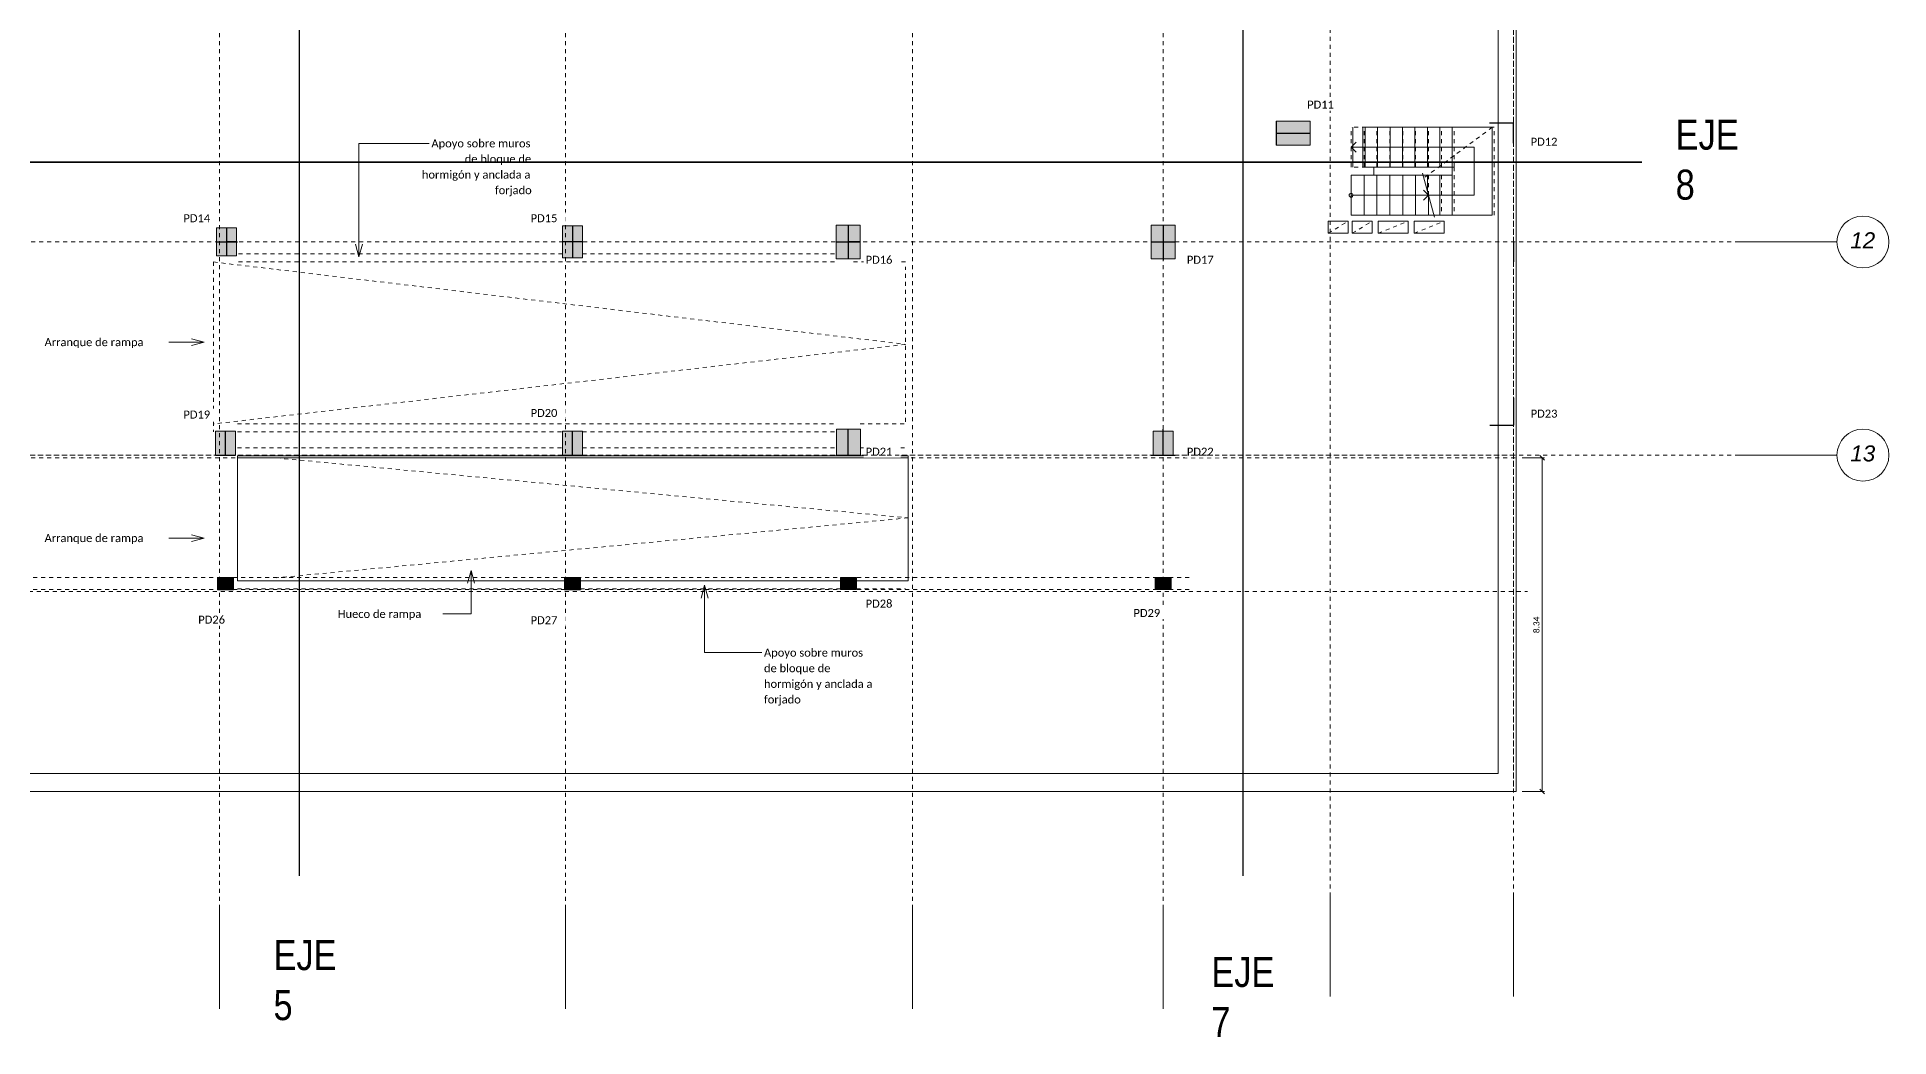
# Model space of a CAD drawing. Header units: millimetres. Extents: x -65 to 53, y -59 to 44.
# Drawn here: x 6.28 to 52.58, y -58.98 to -33.98 of the extents above; entities that cross this region are included whole.
import ezdxf

# ---------------------------------------------------------------- set-up
doc = ezdxf.new("R2010")
doc.units = ezdxf.units.MM
doc.linetypes.add('Trazo general', pattern=[0.001875, 0.00125, -0.000625])
for name, color, linetype, lineweight, true_color in [('0-AR-TXT-1', 5, 'Continuous', 5, 0x0000ff), ('00-AUX-5', 7, 'Continuous', 25, 0xff8000), ('00-AUX-6', 5, 'Trazo general', 5, 0x0000ff), ('00-AUX-7', 7, 'Trazo general', 5, 0xa80000), ('1-AR-PILARES-1', 7, 'Continuous', 5, 0xc0c0c0), ('CS-COTAS-1', 7, 'Continuous', 5, 0x544282), ('REJILLA-1', 7, 'Continuous', 5, 0x008080), ('REJILLA-2', 7, 'Trazo general', 5, 0x008080)]:
    doc.layers.add(name, color=color, linetype=linetype, lineweight=lineweight, true_color=true_color)
for name, color, linetype, lineweight in [('0-AUX', 7, 'Continuous', 5), ('00-AUX-1', 7, 'Trazo general', 5), ('00-AUX-4', 7, 'Continuous', 5), ('1-AR-ESCALERA', 7, 'Continuous', 5), ('1-AR-ESCALERA-1', 7, 'Trazo general', 5), ('1-AR-PILARES', 7, 'Continuous', 5), ('1-AR-VISTA', 7, 'Continuous', 5), ('CS-COTAS-100', 7, 'Continuous', 5)]:
    doc.layers.add(name, color=color, linetype=linetype, lineweight=lineweight)
doc.layers.add('EJES DE REPLANTEO', color=30, linetype='Continuous')
doc.styles.add('Arial_I', font='ariali.ttf', dxfattribs={"height": 0.4})
doc.styles.add('Calibri', font='calibri.ttf', dxfattribs={"height": 0.2})
doc.styles.add('Calibri_1', font='calibri.ttf', dxfattribs={"height": 0.15})
doc.styles.add('FS_Technic', font='technic_.ttf', dxfattribs={"height": 2.5})
doc.dimstyles.new('AIC_replanteo', dxfattribs={"dimscale": 0.3048, "dimtxt": 0.176602, "dimasz": 0.393701, "dimexe": 0.19685, "dimexo": 0.492126, "dimgap": 0.032808, "dimtad": 1, "dimrnd": 0.01, "dimzin": 0, "dimdsep": 46, "dimtxsty": 'Calibri_1', "dimblk1": 'OBLIQUE', "dimblk2": 'OBLIQUE', "dimsah": 1, "dimcen": 0.09, "dimazin": 0, "dimtfac": 1, "dimtdec": 4, "dimtix": 1, "dimtmove": 0, "dimatfit": 3, "dimfxl": 1, "dimtvp": 1, "dimtolj": 1, "dimtzin": 0, "dimarcsym": 2})

# ---------------------------------------------------------------- blocks, each defined once
blk = doc.blocks.new('Rejilla - Extremo de rejilla-3554-Sótano 1- forjado 01 - STR')
at = {"layer": '0-AUX'}
blk.add_circle((0, 0), 0.0065, dxfattribs=at)
blk = doc.blocks.new('DIMBLOCK17-Sótano 1- forjado 01 - STR')
at = {"layer": 'CS-COTAS-100', "color": 187, "lineweight": 15, "true_color": 0x544282, "transparency": 16777216}
for p, q in [((43.907, -44.502), (43.847, -44.442)), ((43.907, -44.502), (43.967, -44.562)), ((43.907, -52.842), (43.847, -52.782)), ((43.907, -52.842), (43.967, -52.902))]:
    blk.add_line(p, q, dxfattribs=at)
at = {"layer": 'CS-COTAS-100', "color": 187, "true_color": 0x544282, "transparency": 16777216}
for p, q in [((43.907, -44.502), (43.41, -44.502)), ((43.907, -52.842), (43.907, -44.502)), ((43.907, -44.502), (43.967, -44.502)), ((43.907, -52.842), (43.41, -52.842)), ((43.907, -52.842), (43.967, -52.842))]:
    blk.add_line(p, q, dxfattribs=at)
at = {"layer": 'CS-COTAS-100', "color": 0, "transparency": 16777216, "insert": (43.689, -48.885), "char_height": 0.15, "width": 0.5107, "attachment_point": 1, "rotation": 90, "line_spacing_factor": 1.158048, "style": 'Calibri_1'}
blk.add_mtext('8.34', dxfattribs=at)
blk = doc.blocks.new('_Oblique')
at = {"color": 0, "linetype": 'ByBlock', "lineweight": -2}
blk.add_line((-0.5, -0.5), (0.5, 0.5), dxfattribs=at)
blk = doc.blocks.new('zw$7473')
at = {"layer": 'EJES DE REPLANTEO'}
for p, q in [((-6.648, -79.782), (-6.648, 15.611)), ((16.942, -79.782), (16.942, -26.497)), ((26.908, -61.93), (-62.197, -61.93)), ((-31.24, -61.93), (26.908, -61.93))]:
    blk.add_line(p, q, dxfattribs=at)
at = {"layer": 'EJES DE REPLANTEO', "char_height": 0.75, "attachment_point": 1, "style": 'FS_Technic'}
for s, insert, width in [('EJE 8', (27.756, -60.871), 0.46178), ('EJE 5', (-7.297, -81.389), 0.32984), ('EJE 7', (16.149, -81.811), 0.58017)]:
    blk.add_mtext(s, dxfattribs=dict(at, insert=insert, width=width))

msp = doc.modelspace()

# ---------------------------------------------------------------- hatches: boundary and pattern name
at = {"layer": '1-AR-PILARES-1'}
for points in [[(38.11008, -36.68201), (38.11008, -36.08201), (37.26008, -36.08201), (37.26008, -36.68201), (37.4578, -36.68201)], [(10.76508, -39.45201), (11.26508, -39.45201), (11.26508, -38.75201), (10.76508, -38.75201)], [(19.42008, -39.50201), (19.92008, -39.50201), (19.92008, -38.70201), (19.42008, -38.70201)], [(26.26008, -39.52701), (26.86008, -39.52701), (26.86008, -38.67701), (26.26008, -38.67701)], [(34.13008, -39.52701), (34.73008, -39.52701), (34.73008, -38.67701), (34.13008, -38.67701)], [(10.74008, -44.43201), (11.24008, -44.43201), (11.24008, -43.83201), (10.74008, -43.83201)], [(19.42008, -44.43201), (19.92008, -44.43201), (19.92008, -43.83201), (19.42008, -43.83201)], [(26.26508, -44.43201), (26.86508, -44.43201), (26.86508, -43.78201), (26.26508, -43.78201)], [(34.18008, -44.43201), (34.68008, -44.43201), (34.68008, -43.83201), (34.18008, -43.83201)], [(10.79008, -47.79245), (11.19008, -47.79245), (11.19008, -47.49245), (10.79008, -47.49245)], [(19.47008, -47.79245), (19.87008, -47.79245), (19.87008, -47.49245), (19.47008, -47.49245)], [(26.36508, -47.79245), (26.76508, -47.79245), (26.76508, -47.49245), (26.36508, -47.49245)], [(34.23008, -47.79245), (34.63008, -47.79245), (34.63008, -47.49245), (34.23008, -47.49245)]]:
    msp.add_hatch(color=256, dxfattribs=at).paths.add_polyline_path(points)

# ---------------------------------------------------------------- linework, layer by layer
at = {"layer": '0-AR-TXT-1'}
for p, q in [((14.32746, -36.63534), (15.81105, -36.63534)), ((14.32746, -39.47105), (14.32746, -36.63534)), ((15.81105, -36.63534), (16.14178, -36.63534)), ((14.32746, -39.47105), (14.24239, -39.15355)), ((14.32746, -39.47105), (14.41254, -39.15355)), ((9.31585, -41.60694), (8.98829, -41.60694)), ((10.45949, -41.60694), (9.31585, -41.60694)), ((10.45949, -41.60694), (10.14199, -41.52187)), ((10.45949, -41.60694), (10.14199, -41.69202)), ((9.31585, -46.50694), (8.98829, -46.50694)), ((10.45949, -46.50694), (9.31585, -46.50694)), ((10.45949, -46.50694), (10.14199, -46.42187)), ((10.45949, -46.50694), (10.14199, -46.59202)), ((17.12952, -47.32045), (17.04444, -47.63795)), ((17.12952, -47.32045), (17.21459, -47.63795)), ((17.12952, -47.32045), (17.12952, -48.40355)), ((22.96944, -47.68814), (22.88437, -48.00564)), ((22.96944, -47.68814), (23.05452, -48.00564)), ((22.96944, -47.68814), (22.96944, -49.37138)), ((16.6452, -48.40355), (15.92076, -48.40355)), ((17.12952, -48.40355), (16.6452, -48.40355)), ((22.96944, -49.37138), (24.45303, -49.37138))]:
    msp.add_line(p, q, dxfattribs=at)
at = {"layer": '0-AUX'}
for p, q in [((39.1319, -36.73201), (39.2569, -36.60701)), ((41.70968, -36.73201), (39.1319, -36.73201)), ((39.1319, -36.73201), (39.2569, -36.85701)), ((42.20968, -36.73201), (41.70968, -36.73201)), ((42.20968, -37.93201), (42.20968, -36.73201)), ((39.1319, -37.93201), (39.45412, -37.93201)), ((39.45412, -37.93201), (39.77635, -37.93201)), ((39.77635, -37.93201), (40.09857, -37.93201)), ((40.09857, -37.93201), (40.42079, -37.93201)), ((40.42079, -37.93201), (40.74301, -37.93201)), ((40.74301, -37.93201), (41.06524, -37.93201)), ((41.06524, -37.93201), (40.94024, -37.80701)), ((41.06524, -37.93201), (40.94024, -38.05701)), ((41.06524, -37.93201), (41.70968, -37.93201)), ((41.70968, -37.93201), (42.20968, -37.93201))]:
    msp.add_line(p, q, dxfattribs=at)
msp.add_circle((39.1319, -37.93201), 0.05, dxfattribs=at)
at = {"layer": '00-AUX-1'}
for p, q in [((42.66008, -36.23201), (40.95024, -37.50284)), ((38.56008, -38.88201), (38.56008, -38.58201)), ((38.56008, -38.58201), (39.06008, -38.58201)), ((38.56008, -38.88201), (39.06008, -38.58201)), ((39.06008, -38.88201), (38.56008, -38.88201)), ((39.06008, -38.58201), (39.06008, -38.88201)), ((39.16008, -38.88201), (39.16008, -38.58201)), ((39.16008, -38.88201), (39.66008, -38.58201)), ((39.66008, -38.88201), (39.16008, -38.88201)), ((39.36008, -38.58201), (39.66008, -38.58201)), ((39.66008, -38.58201), (39.66008, -38.88201)), ((39.81008, -38.88201), (39.81008, -38.58201)), ((39.81008, -38.58201), (40.56008, -38.58201)), ((39.81008, -38.88201), (40.56008, -38.58201)), ((40.56008, -38.88201), (39.81008, -38.88201)), ((40.56008, -38.58201), (40.56008, -38.88201)), ((40.71008, -38.88201), (40.71008, -38.58201)), ((40.71008, -38.58201), (41.46008, -38.58201)), ((40.71008, -38.88201), (41.46008, -38.58201)), ((41.46008, -38.88201), (40.71008, -38.88201)), ((41.46008, -38.58201), (41.46008, -38.88201)), ((10.69008, -39.60201), (27.99008, -41.66201)), ((10.69008, -39.60201), (10.69008, -43.85201)), ((11.31508, -39.40201), (19.42008, -39.40201)), ((11.31508, -39.60201), (26.23508, -39.60201)), ((19.92008, -39.40201), (26.23508, -39.40201)), ((27.99008, -39.60201), (26.69008, -39.60201)), ((27.99008, -43.60201), (27.99008, -39.72201)), ((27.99008, -41.66201), (10.69008, -43.65201)), ((11.29008, -43.65201), (26.26008, -43.65201)), ((11.29008, -43.85201), (19.42008, -43.85201)), ((19.92008, -43.85201), (26.26008, -43.85201)), ((26.86008, -43.65201), (27.99008, -43.65201)), ((11.29008, -44.25201), (19.42008, -44.25201)), ((19.92008, -44.25201), (26.26508, -44.25201)), ((26.86508, -44.25201), (27.99008, -44.25201)), ((11.29008, -44.45201), (27.99008, -44.45201)), ((12.26008, -44.50201), (28.05508, -46.00201)), ((28.05508, -46.00201), (12.26008, -47.50201)), ((11.29008, -47.57701), (19.47008, -47.57701)), ((19.87008, -47.57701), (26.36508, -47.57701)), ((26.76508, -47.57701), (27.99008, -47.57701)), ((11.29008, -47.77701), (19.47008, -47.77701)), ((19.87008, -47.77701), (26.36508, -47.77701)), ((26.76508, -47.77701), (27.99008, -47.77701))]:
    msp.add_line(p, q, dxfattribs=at)
at = {"layer": '00-AUX-4'}
for p, q in [((43.26008, 35.97799), (43.26008, -52.84245)), ((42.81008, 35.52799), (42.81008, -52.39245)), ((-30.84001, -52.39245), (42.81008, -52.39245)), ((-31.16105, -52.84245), (43.26008, -52.84245))]:
    msp.add_line(p, q, dxfattribs=at)
at = {"layer": '00-AUX-5'}
for p, q in [((37.26008, -36.08201), (37.26008, -36.68201)), ((37.26008, -36.38201), (38.11008, -36.38201)), ((43.19008, -36.13201), (42.59008, -36.13201)), ((43.19008, -36.63201), (43.19008, -36.13201)), ((11.01508, -38.75201), (11.01508, -39.45201)), ((19.67008, -38.70201), (19.67008, -39.50201)), ((26.56008, -38.67701), (26.56008, -39.52701)), ((34.43008, -38.67701), (34.43008, -39.55701)), ((10.76508, -39.10201), (11.29008, -39.10201)), ((11.26508, -39.10201), (11.01508, -39.10201)), ((19.92008, -39.10201), (19.42008, -39.10201)), ((26.26008, -39.10201), (26.86008, -39.10201)), ((26.86008, -39.10201), (26.56008, -39.10201)), ((34.13008, -39.10201), (34.73008, -39.10201)), ((43.19008, -39.10201), (43.19008, -39.60201)), ((43.19008, -43.00201), (43.19008, -43.68201)), ((10.99008, -44.43201), (10.99008, -43.83201)), ((19.67008, -44.43201), (19.67008, -43.83201)), ((26.56008, -44.43201), (26.56008, -43.78201)), ((34.43008, -44.43201), (34.43008, -43.78201)), ((42.60008, -43.68201), (43.19008, -43.68201)), ((10.74008, -44.43201), (11.24008, -44.43201)), ((19.42008, -44.43201), (19.92008, -44.43201)), ((26.25758, -44.43201), (26.86258, -44.43201)), ((34.13008, -44.43201), (34.73008, -44.43201)), ((10.99008, -47.79245), (10.99008, -47.49245)), ((19.67008, -47.79245), (19.67008, -47.49245)), ((26.36258, -47.49245), (26.76258, -47.49245)), ((26.56258, -47.49245), (26.56258, -47.79245)), ((34.23008, -47.49245), (34.63008, -47.49245)), ((34.43008, -47.49245), (34.43008, -47.79245)), ((10.79008, -47.79245), (11.19008, -47.79245)), ((19.47008, -47.79245), (19.87008, -47.79245))]:
    msp.add_line(p, q, dxfattribs=at)
at = {"layer": '00-AUX-6'}
for p, q in [((43.19008, 35.97799), (43.19008, -52.84245)), ((43.26008, 35.97799), (43.26008, -52.84245)), ((-33.90174, -44.43201), (43.26008, -44.43201)), ((-33.86711, -44.50201), (43.26008, -44.50201)), ((-32.12583, -47.84245), (43.54008, -47.84245)), ((43.26008, -52.84245), (-31.16105, -52.84245))]:
    msp.add_line(p, q, dxfattribs=at)
at = {"layer": '00-AUX-7'}
for p, q in [((-5.61492, -47.49245), (35.18508, -47.49245)), ((-5.61492, -47.79245), (35.18508, -47.79245))]:
    msp.add_line(p, q, dxfattribs=at)
at = {"layer": '1-AR-ESCALERA'}
for p, q in [((39.17119, -37.23201), (39.17119, -36.23201)), ((39.4823, -37.23201), (39.4823, -36.23201)), ((39.79341, -37.23201), (39.79341, -36.23201)), ((40.10452, -37.23201), (40.10452, -36.23201)), ((40.41564, -37.23201), (40.41564, -36.23201)), ((40.72675, -37.23201), (40.72675, -36.23201)), ((41.03786, -37.23201), (41.03786, -36.23201)), ((41.34897, -37.23201), (41.34897, -36.23201)), ((41.66008, -37.23201), (41.66008, -36.23201)), ((41.66008, -37.23201), (41.66008, -36.23201)), ((39.1319, -37.43201), (39.1319, -38.43201)), ((39.1319, -37.43201), (40.93126, -37.43201)), ((39.1319, -37.43201), (39.1319, -38.43201)), ((39.45412, -37.43201), (39.45412, -38.43201)), ((41.66008, -37.23201), (39.70008, -37.23201)), ((39.77635, -37.43201), (39.77635, -38.43201)), ((40.09857, -37.43201), (40.09857, -38.43201)), ((40.42079, -37.43201), (40.42079, -38.43201)), ((40.74301, -37.43201), (40.74301, -38.43201)), ((41.21215, -38.48031), (40.91832, -37.38372)), ((40.93126, -37.43201), (41.66008, -37.43201)), ((41.03786, -37.43201), (41.03786, -37.82984)), ((41.34897, -37.43201), (41.34897, -38.43201)), ((41.66008, -37.23201), (41.66008, -37.43201)), ((41.66008, -37.43201), (41.66008, -38.43201)), ((41.66008, -37.43201), (41.66008, -38.43201)), ((41.06524, -37.93201), (41.06524, -38.43201)), ((39.1319, -38.43201), (41.19921, -38.43201)), ((11.29008, -44.50201), (28.05508, -44.50201)), ((28.05508, -47.57701), (28.05508, -44.50201)), ((27.86234, -47.57701), (28.05508, -47.57701))]:
    msp.add_line(p, q, dxfattribs=at)
at = {"layer": '1-AR-ESCALERA-1'}
for p, q in [((39.1319, -37.23201), (39.1319, -36.23201)), ((41.70968, -36.23201), (39.1319, -36.23201)), ((39.45412, -37.23201), (39.45412, -36.23201)), ((39.77635, -37.23201), (39.77635, -36.23201)), ((40.09857, -37.23201), (40.09857, -36.23201)), ((40.42079, -37.23201), (40.42079, -36.23201)), ((40.74301, -37.23201), (40.74301, -36.23201)), ((41.06524, -37.23201), (41.06524, -36.23201)), ((41.38746, -37.23201), (41.38746, -36.23201)), ((42.70968, -36.23201), (41.70968, -36.23201)), ((41.70968, -37.23201), (41.70968, -36.23201)), ((41.70968, -37.23201), (41.70968, -36.23201)), ((42.70968, -38.43201), (42.70968, -36.23201)), ((41.70968, -37.23201), (39.1319, -37.23201)), ((40.93126, -37.43201), (41.70968, -37.43201)), ((41.06524, -37.43201), (41.06524, -37.93201)), ((41.38746, -37.43201), (41.38746, -38.43201)), ((41.70968, -37.23201), (41.70968, -37.43201)), ((41.70968, -37.43201), (41.70968, -38.43201)), ((41.70968, -37.43201), (41.70968, -38.43201)), ((41.19921, -38.43201), (41.70968, -38.43201)), ((41.70968, -38.43201), (42.70968, -38.43201))]:
    msp.add_line(p, q, dxfattribs=at)
at = {"layer": '1-AR-PILARES'}
for p, q in [((38.11008, -36.08201), (37.26008, -36.08201)), ((37.26008, -36.08201), (37.26008, -36.68201)), ((38.11008, -36.68201), (38.11008, -36.08201)), ((37.26008, -36.68201), (38.11008, -36.68201)), ((11.26508, -38.75201), (10.76508, -38.75201)), ((10.76508, -38.75201), (10.76508, -39.45201)), ((11.26508, -39.45201), (11.26508, -38.75201)), ((19.42008, -38.70201), (19.42008, -39.50201)), ((19.92008, -38.70201), (19.42008, -38.70201)), ((19.92008, -39.50201), (19.92008, -38.70201)), ((26.26008, -38.67701), (26.26008, -39.52701)), ((26.86008, -38.67701), (26.26008, -38.67701)), ((26.86008, -39.52701), (26.86008, -38.67701)), ((34.13008, -38.67701), (34.13008, -39.52701)), ((34.73008, -38.67701), (34.13008, -38.67701)), ((34.73008, -39.52701), (34.73008, -38.67701)), ((10.76508, -39.45201), (11.26508, -39.45201)), ((19.42008, -39.50201), (19.92008, -39.50201)), ((26.26008, -39.52701), (26.86008, -39.52701)), ((34.13008, -39.52701), (34.73008, -39.52701)), ((11.24008, -43.83201), (10.74008, -43.83201)), ((10.74008, -43.83201), (10.74008, -44.43201)), ((11.24008, -44.43201), (11.24008, -43.83201)), ((19.92008, -43.83201), (19.42008, -43.83201)), ((19.42008, -43.83201), (19.42008, -44.43201)), ((19.92008, -44.43201), (19.92008, -43.83201)), ((26.86508, -43.78201), (26.26508, -43.78201)), ((26.26508, -43.78201), (26.26508, -44.43201)), ((26.86508, -44.43201), (26.86508, -43.78201)), ((34.18008, -43.83201), (34.18008, -44.43201)), ((34.68008, -43.83201), (34.18008, -43.83201)), ((34.68008, -44.43201), (34.68008, -43.83201)), ((10.74008, -44.43201), (11.24008, -44.43201)), ((19.42008, -44.43201), (19.92008, -44.43201)), ((26.26508, -44.43201), (26.86508, -44.43201)), ((34.18008, -44.43201), (34.68008, -44.43201)), ((11.19008, -47.49245), (10.79008, -47.49245)), ((10.79008, -47.49245), (10.79008, -47.79245)), ((11.19008, -47.79245), (11.19008, -47.49245)), ((19.87008, -47.49245), (19.47008, -47.49245)), ((19.47008, -47.49245), (19.47008, -47.79245)), ((19.87008, -47.79245), (19.87008, -47.49245)), ((26.76508, -47.49245), (26.36508, -47.49245)), ((26.36508, -47.49245), (26.36508, -47.79245)), ((26.76508, -47.79245), (26.76508, -47.49245)), ((34.63008, -47.49245), (34.23008, -47.49245)), ((34.23008, -47.49245), (34.23008, -47.79245)), ((34.63008, -47.79245), (34.63008, -47.49245)), ((10.79008, -47.79245), (11.19008, -47.79245)), ((19.47008, -47.79245), (19.87008, -47.79245)), ((26.36508, -47.79245), (26.76508, -47.79245)), ((34.23008, -47.79245), (34.63008, -47.79245))]:
    msp.add_line(p, q, dxfattribs=at)
at = {"layer": '1-AR-VISTA'}
for p, q in [((42.81008, -52.39245), (42.81008, 35.52799)), ((39.42008, -37.23201), (39.42008, -36.23201)), ((39.42008, -36.23201), (42.66008, -36.23201)), ((42.66008, -36.23201), (42.66008, -38.43201)), ((39.70008, -37.23201), (39.42008, -37.23201)), ((39.70008, -37.43201), (39.70008, -37.23201)), ((38.56008, -38.58201), (39.06008, -38.58201)), ((38.56008, -38.88201), (38.56008, -38.58201)), ((39.06008, -38.88201), (38.56008, -38.88201)), ((39.06008, -38.58201), (39.06008, -38.88201)), ((39.16008, -38.58201), (39.66008, -38.58201)), ((39.16008, -38.88201), (39.16008, -38.58201)), ((39.66008, -38.88201), (39.16008, -38.88201)), ((39.66008, -38.58201), (39.66008, -38.88201)), ((39.81008, -38.58201), (40.56008, -38.58201)), ((39.81008, -38.88201), (39.81008, -38.58201)), ((40.56008, -38.88201), (39.81008, -38.88201)), ((40.56008, -38.58201), (40.56008, -38.88201)), ((40.71008, -38.58201), (41.46008, -38.58201)), ((40.71008, -38.88201), (40.71008, -38.58201)), ((41.46008, -38.88201), (40.71008, -38.88201)), ((42.66008, -38.43201), (41.19921, -38.43201)), ((41.46008, -38.58201), (41.46008, -38.88201)), ((11.29008, -44.45201), (28.05508, -44.45201)), ((11.29008, -47.57245), (11.29008, -44.45201)), ((28.05508, -44.45201), (28.05508, -47.57245)), ((19.47008, -47.57245), (11.29008, -47.57245)), ((26.36508, -47.57245), (19.87008, -47.57245)), ((28.05508, -47.57245), (26.76508, -47.57245)), ((-30.84001, -52.39245), (42.81008, -52.39245))]:
    msp.add_line(p, q, dxfattribs=at)
at = {"layer": 'REJILLA-1'}
for p, q in [((48.77676, -39.10201), (51.27676, -39.10201)), ((48.77676, -44.43201), (51.27676, -44.43201)), ((38.61008, -57.97208), (38.61008, -55.47208)), ((43.19008, -57.97208), (43.19008, -55.47208)), ((10.84008, -58.27901), (10.84008, -55.77901)), ((19.49008, -58.27901), (19.49008, -55.77901)), ((28.17008, -58.27901), (28.17008, -55.77901)), ((34.43008, -58.27901), (34.43008, -55.77901))]:
    msp.add_line(p, q, dxfattribs=at)
at = {"layer": 'REJILLA-2'}
for p, q in [((10.84008, -55.77901), (10.84008, 40.60006)), ((19.49008, -55.77901), (19.49008, 40.60006)), ((28.17008, -55.77901), (28.17008, 40.60006)), ((34.43008, -55.77901), (34.43008, 40.60006)), ((38.61008, -55.47208), (38.61008, 40.60006)), ((43.19008, -55.47208), (43.19008, 40.60006)), ((-33.27049, -39.10201), (48.77676, -39.10201))]:
    msp.add_line(p, q, dxfattribs=at)

# ---------------------------------------------------------------- block references
at = {"layer": '0-AUX', "xscale": 99.99999999999993, "yscale": 99.99999999999993, "zscale": 99.99999999999993, "rotation": 269.9999999999994}
for p in [(51.92676, -39.10201), (51.92676, -44.43201)]:
    msp.add_blockref('Rejilla - Extremo de rejilla-3554-Sótano 1- forjado 01 - STR', p, dxfattribs=at)

# ---------------------------------------------------------------- texts
at = {"layer": '0-AR-TXT-1', "char_height": 0.2, "width": 0.8257381, "attachment_point": 1, "style": 'Calibri', "bg_fill": 3, "box_fill_scale": 1.25, "bg_fill_color": 256, "bg_fill_true_color": 13158600, "bg_fill_transparency": 0}
for s, insert in [('PD12', (43.61965, -36.49443)), ('PD17', (35.02478, -39.44628)), ('PD23', (43.61965, -43.29443))]:
    msp.add_mtext(s, dxfattribs=dict(at, insert=insert))

# ---------------------------------------------------------------- dimensions: what is measured, and where the dimension line sits
at = {"layer": 'CS-COTAS-1'}
dim = msp.add_linear_dim(base=(43.90679, -44.50201), p1=(43.26008, -52.84245), p2=(43.26008, -44.50201), angle=90, dimstyle='AIC_replanteo', override={"dimpost": '<>', "dimfxl": 8.340442}, dxfattribs=at)
dim.commit()
dim.dimension.update_dxf_attribs({"geometry": 'DIMBLOCK17-Sótano 1- forjado 01 - STR', "text_midpoint": (43.81995, -48.67223)})

# ---------------------------------------------------------------- next in the draw order: texts
at = {"layer": '0-AR-TXT-1', "char_height": 0.2, "attachment_point": 1, "style": 'Calibri', "bg_fill": 3, "box_fill_scale": 1.25, "bg_fill_color": 256, "bg_fill_true_color": 13158600, "bg_fill_transparency": 0}
for s, insert, width in [('PD11', (38.03203, -35.56609), 0.8257381), ('Apoyo sobre muros ', (16.1385, -36.53534), 3.0544294), ('PD14', (9.93897, -38.4077), 0.8257381), ('PD15', (18.61897, -38.4077), 0.8257381), ('PD16', (26.99418, -39.44628), 0.8257381), ('Arranque de rampa', (6.46814, -41.50694), 3.0544294), ('PD19', (9.93897, -43.3177), 0.8257381), ('PD20', (18.61897, -43.2777), 0.8257381), ('PD21', (26.99418, -44.24628), 0.8257381), ('PD22', (35.02478, -44.24628), 0.8257381), ('Arranque de rampa', (6.46814, -46.40694), 3.0544294), ('PD28', (26.99418, -48.04628), 0.8257381), ('PD26', (10.31048, -48.44652), 0.8257381), ('Hueco de rampa', (13.79748, -48.30355), 2.5734169), ('PD27', (18.61897, -48.46083), 0.8257381), ('PD29', (33.6901, -48.2801), 0.8257381), ('Apoyo sobre muros ', (24.45303, -49.27138), 3.142615)]:
    msp.add_mtext(s, dxfattribs=dict(at, insert=insert, width=width))
at = {"layer": '0-AUX', "char_height": 0.4, "width": 0.7535862, "attachment_point": 1, "style": 'Arial_I', "bg_fill": 3, "box_fill_scale": 1.25, "bg_fill_color": 256, "bg_fill_true_color": 13158600, "bg_fill_transparency": 0}
for s, insert in [('12', (51.6114, -38.85923)), ('13', (51.6114, -44.18923))]:
    msp.add_mtext(s, dxfattribs=dict(at, insert=insert))

# ---------------------------------------------------------------- next in the draw order: linework, layer by layer
at = {"layer": 'REJILLA-2'}
msp.add_line((-33.27049, -44.43201), (48.77676, -44.43201), dxfattribs=at)

# ---------------------------------------------------------------- next in the draw order: texts
at = {"layer": '0-AR-TXT-1', "char_height": 0.2, "attachment_point": 1, "style": 'Calibri', "bg_fill": 3, "box_fill_scale": 1.25, "bg_fill_color": 256, "bg_fill_true_color": 13158600, "bg_fill_transparency": 0}
for insert, width in [((16.97193, -36.9256), 2.0443031), ((24.45303, -49.66165), 2.1324887)]:
    msp.add_mtext('de bloque de ', dxfattribs=dict(at, insert=insert, width=width))

# ---------------------------------------------------------------- next in the draw order: texts
for insert, width in [((15.90037, -37.31586), 3.3430369), ((24.45303, -50.05191), 3.4312225)]:
    msp.add_mtext('hormigón y anclada a ', dxfattribs=dict(at, insert=insert, width=width))

# ---------------------------------------------------------------- next in the draw order: texts
at = {"layer": '0-AR-TXT-1', "char_height": 0.2, "width": 1.1303794, "attachment_point": 1, "style": 'Calibri', "bg_fill": 3, "box_fill_scale": 1.25, "bg_fill_color": 256, "bg_fill_true_color": 13158600, "bg_fill_transparency": 0}
for insert in [(17.726, -37.70612), (24.45303, -50.44217)]:
    msp.add_mtext('forjado', dxfattribs=dict(at, insert=insert))

# ---------------------------------------------------------------- next in the draw order: block references
msp.add_blockref('zw$7473', (19.48854, 24.82822))

doc.saveas('drawing.dxf')
